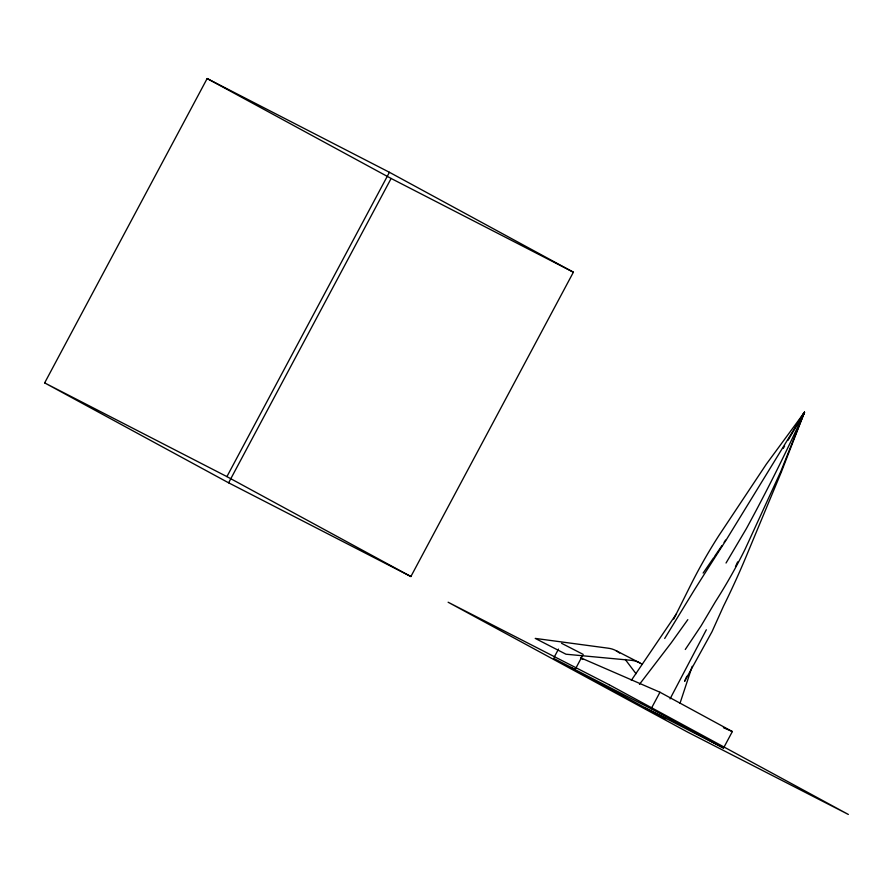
<?xml version="1.0" encoding="UTF-8"?>
<svg xmlns="http://www.w3.org/2000/svg" width="893" height="893" viewBox="0 0 893 893"><rect width="100%" height="100%" fill="white"/><g stroke="black" fill="none" stroke-linecap="round" stroke-linejoin="round"><path stroke-width="1.34" d="M679.975 703.36L692.198 666.323M673.746 619.016L689.351 587.75A522.55 508.943 -46 0 1 718.965 535.443L766.406 464.059L804.47 412.276L781.308 472.118L748.356 551.215A529.337 328.669 -68 0 1 723.576 606.012L712.011 631.697L684.618 681.326L686.829 676.28M798.554 421.373A1738.448 1407.703 -57.3 0 1 804.47 412.276L780.728 471.649L745.086 549.251A515.35 478.637 -48.4 0 1 715.527 601.514L701.172 625.736L685.288 649.479M735.464 566.742L737.64 561.876M706.341 629.766L670.051 698.884M44.65 382.896L207.154 78.551L389.415 172.282L573.384 272.198L410.88 576.532L228.619 482.812L44.65 382.896L226.911 476.616L410.88 576.532M226.911 476.616L389.415 172.282M228.619 482.812L391.123 178.466L573.384 272.198M554.185 657.181L558.516 649.088M575.795 668.299L582.593 655.574M651.164 708.752L659.972 692.242L732.349 731.557L723.531 748.055L643.295 706.787L570.917 667.484L651.164 708.752L723.531 748.055M801.691 417.053L804.47 412.276L726.578 539.327A536.492 48.68 -57.6 0 0 694.263 590.117L664.693 638.484M726.031 563.025L746.381 528.611A1809.017 1801.817 -12 0 0 804.47 412.276A1785.219 471.683 -58.3 0 1 788.05 440.249M676.436 613.826L631.318 680.366M687.822 619.642L671.324 642.703L639.466 684.339M580.785 657.851L659.972 692.242M723.408 727.672L732.349 731.557M616.148 650.718L639.89 662.93M561.597 643.306L583.207 654.413M553.571 658.342L575.181 669.449M644.3 707.613L665.899 718.72M207.154 78.551L391.123 178.466M580.573 658.141L582.984 659.458M625.189 659.402L636.028 673.713M801.177 418.181A1786.056 1433.868 -66.7 0 1 804.47 412.276M804.47 412.276A1677.154 620.869 -65.8 0 1 799.615 423.472M784.612 446.076A1785.219 471.683 -58.3 0 1 783.228 448.409M725.607 540.142A677.608 178.276 -56.1 0 1 724.123 542.341M721.901 545.656A677.608 178.276 -56.1 0 1 714.433 556.652M713.674 557.745A677.608 178.276 -56.1 0 1 703.126 573.06M642.279 664.425A32.081 26.567 -62.8 0 0 631.842 660.385L565.961 654.212L535.231 638.406L608.1 648.184A32.081 26.567 -62.8 0 1 619.653 653.084M609.115 684.708L448.119 602.228L687.387 731.981L848.35 814.449L609.115 684.708"/></g></svg>
